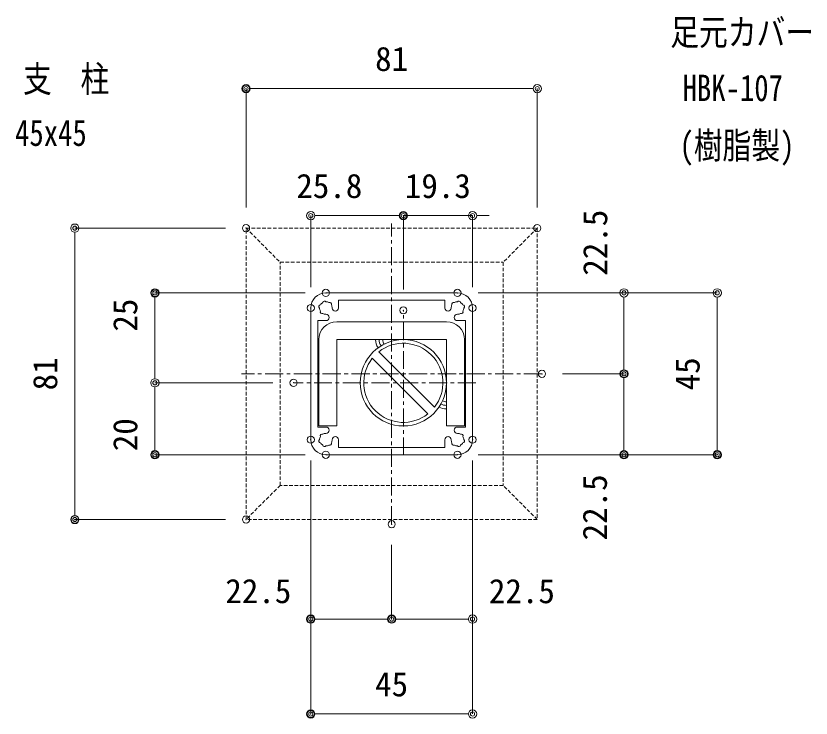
# Model space of a CAD drawing. Units: millimetres, scale not verified. Extents: x -1682 to 1682, y -1188 to 1188.
# Drawn here: x -938.8 to -496.5, y -733.2 to -342.9 of the extents above; entities that cross this region are included whole.
import ezdxf
from ezdxf.enums import TextEntityAlignment as Align

# ---------------------------------------------------------------- set-up
doc = ezdxf.new("R2010")
doc.units = ezdxf.units.MM
doc.header["$LTSCALE"] = 8
doc.header["$PDMODE"] = 32
doc.header["$PDSIZE"] = 4
doc.linetypes.add('USER1', pattern=[2, 1.25, -0.25, 0.25, -0.25])
doc.linetypes.add('USER3', pattern=[0.375, 0.25, -0.125])
for name, color, linetype, lineweight in [('0-0_0', 7, 'Continuous', 18), ('0-1_DEFPOINTS', 7, 'Continuous', 18), ('0-4_アンカー', 4, 'Continuous', 18), ('0-E_3中心線', 2, 'USER1', 18), ('0-F_41ｱﾙﾐ', 6, 'Continuous', 18), ('1-0_1手摺寸法', 7, 'Continuous', 18), ('1-1_42ｱﾙﾐ部品', 6, 'Continuous', 18), ('1-6_2隠れ', 6, 'USER3', 18)]:
    doc.layers.add(name, color=color, linetype=linetype, lineweight=lineweight)
doc.styles.add('ＭＳ ゴシック', font='')
doc.styles.get('ＭＳ ゴシック').set_extended_font_data('MS Gothic')

# ---------------------------------------------------------------- blocks, each defined once
blk = doc.blocks.new('_ORIGIN2')
at = {"layer": '0-0_0'}
blk.add_line((-0.5, 0), (-1, 0), dxfattribs=at)
for radius in [0.5, 0.25]:
    blk.add_circle((0, 0), radius, dxfattribs=at)
blk = doc.blocks.new('D70')
at = {"layer": '0-1_DEFPOINTS'}
for p in [(-551.455, -72.916), (-504.441, -117.916), (-458.805, -117.916)]:
    blk.add_point(p, dxfattribs=at)
at = {"layer": '1-0_1手摺寸法'}
for p, q in [((-539.955, -72.916), (-458.805, -72.916)), ((-458.805, -77.516), (-458.805, -113.316)), ((-492.941, -117.916), (-458.805, -117.916))]:
    blk.add_line(p, q, dxfattribs=at)
at = {"layer": '1-0_1手摺寸法', "xscale": 4.6, "yscale": 4.6}
for p, rotation in [((-458.805, -72.916), 90), ((-458.805, -117.916), 270)]:
    blk.add_blockref('_ORIGIN2', p, dxfattribs=dict(at, rotation=rotation))
at = {"layer": '1-0_1手摺寸法', "style": 'ＭＳ ゴシック'}
blk.add_text('22.5', height=13.49, rotation=90, dxfattribs=at).set_placement((-464.074, -63.369), align=Align.BOTTOM_LEFT)
blk = doc.blocks.new('D71')
at = {"layer": '0-1_DEFPOINTS'}
for p in [(-669.055, -36.916), (-764.321, -198.916), (-669.055, -198.916)]:
    blk.add_point(p, dxfattribs=at)
at = {"layer": '1-0_1手摺寸法'}
for p, q in [((-680.555, -36.916), (-764.321, -36.916)), ((-764.321, -41.516), (-764.321, -194.316)), ((-680.555, -198.916), (-764.321, -198.916))]:
    blk.add_line(p, q, dxfattribs=at)
at = {"layer": '1-0_1手摺寸法', "xscale": 4.6, "yscale": 4.6}
for p, rotation in [((-764.321, -36.916), 90), ((-764.321, -198.916), 270)]:
    blk.add_blockref('_ORIGIN2', p, dxfattribs=dict(at, rotation=rotation))
at = {"layer": '1-0_1手摺寸法', "style": 'ＭＳ ゴシック'}
blk.add_text('81', height=13.49, rotation=90, dxfattribs=at).set_placement((-770.071, -127.116), align=Align.BOTTOM_LEFT)
blk = doc.blocks.new('D72')
at = {"layer": '0-1_DEFPOINTS'}
for p in [(-633.055, -154.516), (-543.055, -154.516), (-633.055, -307.008)]:
    blk.add_point(p, dxfattribs=at)
at = {"layer": '1-0_1手摺寸法'}
for p, q in [((-633.055, -166.016), (-633.055, -307.008)), ((-543.055, -166.016), (-543.055, -307.008)), ((-547.655, -307.008), (-628.455, -307.008))]:
    blk.add_line(p, q, dxfattribs=at)
at = {"layer": '1-0_1手摺寸法', "xscale": 4.6, "yscale": 4.6, "rotation": 180}
blk.add_blockref('_ORIGIN2', (-633.055, -307.008), dxfattribs=at)
at = {"layer": '1-0_1手摺寸法', "xscale": 4.6, "yscale": 4.6}
blk.add_blockref('_ORIGIN2', (-543.055, -307.008), dxfattribs=at)
at = {"layer": '1-0_1手摺寸法', "style": 'ＭＳ ゴシック'}
blk.add_text('45', height=13.49, dxfattribs=at).set_placement((-597.255, -301.258), align=Align.BOTTOM_LEFT)
blk = doc.blocks.new('D73')
at = {"layer": '0-1_DEFPOINTS'}
for p in [(-633.055, -154.516), (-588.055, -201.53), (-633.055, -254.288)]:
    blk.add_point(p, dxfattribs=at)
at = {"layer": '1-0_1手摺寸法'}
for p, q in [((-633.055, -166.016), (-633.055, -254.288)), ((-588.055, -213.03), (-588.055, -254.288)), ((-592.655, -254.288), (-628.455, -254.288))]:
    blk.add_line(p, q, dxfattribs=at)
at = {"layer": '1-0_1手摺寸法', "xscale": 4.6, "yscale": 4.6, "rotation": 180}
blk.add_blockref('_ORIGIN2', (-633.055, -254.288), dxfattribs=at)
at = {"layer": '1-0_1手摺寸法', "xscale": 4.6, "yscale": 4.6}
blk.add_blockref('_ORIGIN2', (-588.055, -254.288), dxfattribs=at)
at = {"layer": '1-0_1手摺寸法', "style": 'ＭＳ ゴシック'}
blk.add_text('22.5', height=13.49, dxfattribs=at).set_placement((-680.59, -249.44), align=Align.BOTTOM_LEFT)
blk = doc.blocks.new('D74')
at = {"layer": '0-1_DEFPOINTS'}
for p in [(-543.055, -154.516), (-588.055, -201.53), (-588.055, -254.288)]:
    blk.add_point(p, dxfattribs=at)
at = {"layer": '1-0_1手摺寸法'}
for p, q in [((-543.055, -166.016), (-543.055, -254.288)), ((-588.055, -213.03), (-588.055, -254.288)), ((-547.655, -254.288), (-583.455, -254.288))]:
    blk.add_line(p, q, dxfattribs=at)
at = {"layer": '1-0_1手摺寸法', "xscale": 4.6, "yscale": 4.6, "rotation": 180}
blk.add_blockref('_ORIGIN2', (-588.055, -254.288), dxfattribs=at)
at = {"layer": '1-0_1手摺寸法', "xscale": 4.6, "yscale": 4.6}
blk.add_blockref('_ORIGIN2', (-543.055, -254.288), dxfattribs=at)
at = {"layer": '1-0_1手摺寸法', "style": 'ＭＳ ゴシック'}
blk.add_text('22.5', height=13.49, dxfattribs=at).set_placement((-533.951, -249.472), align=Align.BOTTOM_LEFT)
blk = doc.blocks.new('D75')
at = {"layer": '0-1_DEFPOINTS'}
for p in [(-504.441, -117.916), (-551.455, -162.916), (-458.805, -162.916)]:
    blk.add_point(p, dxfattribs=at)
at = {"layer": '1-0_1手摺寸法'}
for p, q in [((-492.941, -117.916), (-458.805, -117.916)), ((-458.805, -122.516), (-458.805, -158.316)), ((-539.955, -162.916), (-458.805, -162.916))]:
    blk.add_line(p, q, dxfattribs=at)
at = {"layer": '1-0_1手摺寸法', "xscale": 4.6, "yscale": 4.6}
for p, rotation in [((-458.805, -117.916), 90), ((-458.805, -162.916), 270)]:
    blk.add_blockref('_ORIGIN2', p, dxfattribs=dict(at, rotation=rotation))
at = {"layer": '1-0_1手摺寸法', "style": 'ＭＳ ゴシック'}
blk.add_text('22.5', height=13.49, rotation=90, dxfattribs=at).set_placement((-464.269, -210.527), align=Align.BOTTOM_LEFT)
blk = doc.blocks.new('D76')
at = {"layer": '0-1_DEFPOINTS'}
for p in [(-551.455, -72.916), (-551.455, -162.916), (-406.936, -162.916)]:
    blk.add_point(p, dxfattribs=at)
at = {"layer": '1-0_1手摺寸法'}
for p, q in [((-539.955, -72.916), (-406.936, -72.916)), ((-406.936, -77.516), (-406.936, -158.316)), ((-539.955, -162.916), (-406.936, -162.916))]:
    blk.add_line(p, q, dxfattribs=at)
at = {"layer": '1-0_1手摺寸法', "xscale": 4.6, "yscale": 4.6}
for p, rotation in [((-406.936, -72.916), 90), ((-406.936, -162.916), 270)]:
    blk.add_blockref('_ORIGIN2', p, dxfattribs=dict(at, rotation=rotation))
at = {"layer": '1-0_1手摺寸法', "style": 'ＭＳ ゴシック'}
blk.add_text('45', height=13.49, rotation=90, dxfattribs=at).set_placement((-412.686, -127.116), align=Align.BOTTOM_LEFT)
blk = doc.blocks.new('D77')
at = {"layer": '0-1_DEFPOINTS'}
for p in [(-669.055, 40.653), (-669.055, -36.916), (-507.055, -36.916)]:
    blk.add_point(p, dxfattribs=at)
at = {"layer": '1-0_1手摺寸法'}
for p, q in [((-669.055, -25.416), (-669.055, 40.653)), ((-511.655, 40.653), (-664.455, 40.653)), ((-507.055, -25.416), (-507.055, 40.653))]:
    blk.add_line(p, q, dxfattribs=at)
at = {"layer": '1-0_1手摺寸法', "xscale": 4.6, "yscale": 4.6, "rotation": 180}
blk.add_blockref('_ORIGIN2', (-669.055, 40.653), dxfattribs=at)
at = {"layer": '1-0_1手摺寸法', "xscale": 4.6, "yscale": 4.6}
blk.add_blockref('_ORIGIN2', (-507.055, 40.653), dxfattribs=at)
at = {"layer": '1-0_1手摺寸法', "style": 'ＭＳ ゴシック'}
blk.add_text('81', height=13.49, dxfattribs=at).set_placement((-597.255, 46.403), align=Align.BOTTOM_LEFT)
blk = doc.blocks.new('HK-013')
at = {"layer": '1-1_42ｱﾙﾐ部品'}
for p, q in [((18.3, 22.5), (-18.3, 22.5)), ((14.8, 20.5), (-14.8, 20.5)), ((-14.8, 20.5), (-14.8, 18.3)), ((14.8, 20.5), (14.8, 18.3)), ((-22.5, 18.3), (-22.5, -18.3)), ((-22.5, 18.3), (-22.5, 18.3)), ((22.5, 18.3), (22.5, -18.3)), ((-20.5, 14.8), (-20.5, -14.8)), ((-18.3, 14.8), (-20.5, 14.8)), ((18.3, 14.8), (20.5, 14.8)), ((20.5, 14.8), (20.5, -14.8)), ((-18.3, -14.8), (-20.5, -14.8)), ((18.3, -14.8), (20.5, -14.8)), ((-22.5, -18.3), (-22.5, -18.3)), ((-14.8, -20.5), (-14.8, -18.3)), ((14.8, -20.5), (14.8, -18.3)), ((14.8, -20.5), (-14.8, -20.5)), ((18.3, -22.5), (-18.3, -22.5))]:
    blk.add_line(p, q, dxfattribs=at)
for centre, radius, start, end in [((-18.3, 18.3), 4.2, 90, 180), ((18.3, 18.3), 4.2, 0, 90), ((-18.688, 19.749), 0.5, 105, 172.97569), ((-18.688, 19.749), 0.5, 37.02431, 105), ((-18.3, 18.3), 1.75, 75, 89.64111), ((-18.3, 18.3), 1.75, 60.35889, 75), ((18.3, 18.3), 1.75, 105, 119.64111), ((18.3, 18.3), 1.75, 90.35889, 105), ((18.688, 19.749), 0.5, 75, 142.97569), ((18.688, 19.749), 0.5, 7.02431, 75), ((-19.749, 18.688), 0.5, 165, 232.97569), ((-19.749, 18.688), 0.5, 97.02431, 165), ((-18.3, 18.3), 1.75, 180.35889, 195), ((-18.3, 18.3), 1.75, 195, 209.64111), ((-18.3, 18.3), 1.75, 135, 149.64111), ((-18.3, 18.3), 1.75, 120.35889, 135), ((-17.239, 19.361), 0.5, 45, 112.97569), ((-17.239, 19.361), 0.5, 337.02431, 45), ((-18.3, 18.3), 1.75, 15, 29.64111), ((-18.3, 18.3), 1.75, 0.35889, 15), ((-15.675, 18.3), 0.875, 180, 0), ((15.675, 18.3), 0.875, 180, 360), ((18.3, 18.3), 1.75, 165, 179.64111), ((18.3, 18.3), 1.75, 150.35889, 165), ((17.239, 19.361), 0.5, 135, 202.97569), ((17.239, 19.361), 0.5, 67.02431, 135), ((18.3, 18.3), 1.75, 45, 59.64111), ((18.3, 18.3), 1.75, 30.35889, 45), ((19.749, 18.688), 0.5, 15, 82.97569), ((18.3, 18.3), 1.75, 330.35889, 345), ((18.3, 18.3), 1.75, 345, 359.64111), ((19.749, 18.688), 0.5, 307.02431, 15), ((-19.361, 17.239), 0.5, 157.02431, 225), ((-19.361, 17.239), 0.5, 225, 292.97569), ((-18.3, 18.3), 1.75, 240.35889, 255), ((-18.3, 18.3), 1.75, 255, 270), ((-18.3, 15.675), 0.875, 270, 90), ((18.3, 15.675), 0.875, 90, 270), ((18.3, 18.3), 1.75, 270, 285), ((18.3, 18.3), 1.75, 285, 299.64111), ((19.361, 17.239), 0.5, 247.02431, 315), ((19.361, 17.239), 0.5, 315, 22.97569), ((-18.3, -15.675), 0.875, 270, 90), ((18.3, -15.675), 0.875, 90, 270), ((-18.3, -18.3), 1.75, 150.35889, 165), ((-19.361, -17.239), 0.5, 135, 202.97569), ((-19.361, -17.239), 0.5, 67.02431, 135), ((-18.3, -18.3), 1.75, 105, 119.64111), ((-18.3, -18.3), 1.75, 90, 105), ((-15.675, -18.3), 0.875, 360, 180), ((15.675, -18.3), 0.875, 0, 180), ((18.3, -18.3), 1.75, 75, 90), ((18.3, -18.3), 1.75, 60.35889, 75), ((19.361, -17.239), 0.5, 45, 112.97569), ((19.361, -17.239), 0.5, 337.02431, 45), ((18.3, -18.3), 1.75, 15, 29.64111), ((-18.3, -18.3), 4.2, 180, 270), ((-19.749, -18.688), 0.5, 127.02431, 195), ((-19.749, -18.688), 0.5, 195, 262.97569), ((-18.3, -18.3), 1.75, 165, 179.64111), ((-18.3, -18.3), 1.75, 210.35889, 225), ((-18.3, -18.3), 1.75, 225, 239.64111), ((-18.688, -19.749), 0.5, 187.02431, 255), ((-18.3, -18.3), 1.75, 285, 299.64111), ((-17.239, -19.361), 0.5, 247.02431, 315), ((-17.239, -19.361), 0.5, 315, 22.97569), ((-18.3, -18.3), 1.75, 330.35889, 345), ((-18.3, -18.3), 1.75, 345, 359.64111), ((18.3, -18.3), 1.75, 180.35889, 195), ((18.3, -18.3), 1.75, 195, 209.64111), ((17.239, -19.361), 0.5, 157.02431, 225), ((17.239, -19.361), 0.5, 225, 292.97569), ((18.3, -18.3), 1.75, 240.35889, 255), ((18.3, -18.3), 4.2, 270, 360), ((18.688, -19.749), 0.5, 285, 352.97569), ((18.3, -18.3), 1.75, 300.35889, 315), ((18.3, -18.3), 1.75, 315, 329.64111), ((19.749, -18.688), 0.5, 277.02431, 345), ((18.3, -18.3), 1.75, 0.35889, 15), ((19.749, -18.688), 0.5, 345, 52.97569), ((-18.688, -19.749), 0.5, 255, 322.97569), ((-18.3, -18.3), 1.75, 270.35889, 285), ((18.3, -18.3), 1.75, 255, 269.64111), ((18.688, -19.749), 0.5, 217.02431, 285)]:
    blk.add_arc(centre, radius, start, end, dxfattribs=at)
blk = doc.blocks.new('D86')
at = {"layer": '0-1_DEFPOINTS'}
for p in [(-581.555, -29.966), (-581.555, -82.609), (-543.055, -81.316)]:
    blk.add_point(p, dxfattribs=at)
at = {"layer": '1-0_1手摺寸法'}
for p, q in [((-586.155, -29.966), (-590.755, -29.966)), ((-581.555, -71.109), (-581.555, -29.966)), ((-543.055, -29.966), (-581.555, -29.966)), ((-543.055, -69.816), (-543.055, -29.966)), ((-538.455, -29.966), (-533.855, -29.966))]:
    blk.add_line(p, q, dxfattribs=at)
at = {"layer": '1-0_1手摺寸法', "xscale": 4.6, "yscale": 4.6}
blk.add_blockref('_ORIGIN2', (-581.555, -29.966), dxfattribs=at)
at = {"layer": '1-0_1手摺寸法', "xscale": 4.6, "yscale": 4.6, "rotation": 180}
blk.add_blockref('_ORIGIN2', (-543.055, -29.966), dxfattribs=at)
at = {"layer": '1-0_1手摺寸法', "style": 'ＭＳ ゴシック'}
blk.add_text('19.3', height=13.49, dxfattribs=at).set_placement((-580.705, -24.216), align=Align.BOTTOM_LEFT)
blk = doc.blocks.new('D87')
at = {"layer": '0-1_DEFPOINTS'}
for p in [(-581.555, -29.966), (-633.055, -81.316), (-581.555, -82.609)]:
    blk.add_point(p, dxfattribs=at)
at = {"layer": '1-0_1手摺寸法'}
for p, q in [((-633.055, -69.816), (-633.055, -29.966)), ((-628.455, -29.966), (-586.155, -29.966)), ((-581.555, -71.109), (-581.555, -29.966))]:
    blk.add_line(p, q, dxfattribs=at)
at = {"layer": '1-0_1手摺寸法', "xscale": 4.6, "yscale": 4.6, "rotation": 180}
blk.add_blockref('_ORIGIN2', (-633.055, -29.966), dxfattribs=at)
at = {"layer": '1-0_1手摺寸法', "xscale": 4.6, "yscale": 4.6}
blk.add_blockref('_ORIGIN2', (-581.555, -29.966), dxfattribs=at)
at = {"layer": '1-0_1手摺寸法', "style": 'ＭＳ ゴシック'}
blk.add_text('25.8', height=13.49, dxfattribs=at).set_placement((-641.092, -24.216), align=Align.BOTTOM_LEFT)
blk = doc.blocks.new('D88')
at = {"layer": '0-1_DEFPOINTS'}
for p in [(-719.767, -72.916), (-624.655, -72.916), (-642.629, -122.916)]:
    blk.add_point(p, dxfattribs=at)
at = {"layer": '1-0_1手摺寸法'}
for p, q in [((-636.155, -72.916), (-719.767, -72.916)), ((-719.767, -118.316), (-719.767, -77.516)), ((-654.129, -122.916), (-719.767, -122.916))]:
    blk.add_line(p, q, dxfattribs=at)
at = {"layer": '1-0_1手摺寸法', "xscale": 4.6, "yscale": 4.6}
for p, rotation in [((-719.767, -72.916), 90), ((-719.767, -122.916), 270)]:
    blk.add_blockref('_ORIGIN2', p, dxfattribs=dict(at, rotation=rotation))
at = {"layer": '1-0_1手摺寸法', "style": 'ＭＳ ゴシック'}
blk.add_text('25', height=13.49, rotation=90, dxfattribs=at).set_placement((-725.517, -94.47), align=Align.BOTTOM_LEFT)
blk = doc.blocks.new('D89')
at = {"layer": '0-1_DEFPOINTS'}
for p in [(-642.629, -122.916), (-719.767, -162.916), (-624.655, -162.916)]:
    blk.add_point(p, dxfattribs=at)
at = {"layer": '1-0_1手摺寸法'}
for p, q in [((-654.129, -122.916), (-719.767, -122.916)), ((-719.767, -127.516), (-719.767, -158.316)), ((-636.155, -162.916), (-719.767, -162.916))]:
    blk.add_line(p, q, dxfattribs=at)
at = {"layer": '1-0_1手摺寸法', "xscale": 4.6, "yscale": 4.6}
for p, rotation in [((-719.767, -122.916), 90), ((-719.767, -162.916), 270)]:
    blk.add_blockref('_ORIGIN2', p, dxfattribs=dict(at, rotation=rotation))
at = {"layer": '1-0_1手摺寸法', "style": 'ＭＳ ゴシック'}
blk.add_text('20', height=13.49, rotation=90, dxfattribs=at).set_placement((-725.517, -160.928), align=Align.BOTTOM_LEFT)

msp = doc.modelspace()

# ---------------------------------------------------------------- linework, layer by layer
at = {"layer": '0-4_アンカー'}
for p, q in [((-760.295, -512.858), (-699.295, -512.858)), ((-770.295, -570.858), (-770.295, -522.858)), ((-760.295, -570.858), (-760.295, -522.858)), ((-760.295, -522.858), (-699.295, -522.858)), ((-737.295, -522.858), (-699.295, -522.858)), ((-699.295, -522.858), (-699.295, -570.858)), ((-689.295, -522.858), (-689.295, -570.858)), ((-770.295, -570.858), (-760.295, -570.858)), ((-699.295, -570.858), (-689.295, -570.858))]:
    msp.add_line(p, q, dxfattribs=at)
for centre, start, end in [((-760.295, -522.858), 90, 180), ((-699.295, -522.858), 0, 90)]:
    msp.add_arc(centre, 10, start, end, dxfattribs=at)
at = {"layer": '0-E_3中心線'}
for p, q in [((-729.795, -625.472), (-729.795, -458.244)), ((-723.295, -587.165), (-723.295, -506.551)), ((-646.181, -541.858), (-813.409, -541.858)), ((-677.988, -541.858), (-779.368, -541.858)), ((-682.988, -546.858), (-784.368, -546.858))]:
    msp.add_line(p, q, dxfattribs=at)
at = {"layer": '0-F_41ｱﾙﾐ'}
for p, q in [((-706.014, -560.478), (-736.915, -529.577)), ((-709.675, -564.138), (-740.575, -533.238))]:
    msp.add_line(p, q, dxfattribs=at)
msp.add_circle((-723.295, -546.858), 24, dxfattribs=at)
for start, end in [(321.75633, 128.24367), (141.75633, 308.24367)]:
    msp.add_arc((-723.295, -546.858), 22.003, start, end, dxfattribs=at)
at = {"layer": '1-0_1手摺寸法', "color": 3}
for centre, radius, start, end in [((-730.404, -522.858), 8.327, 180, 213.21396), ((-730.404, -522.858), 6.327, 180, 213.11704), ((-730.404, -522.858), 4.327, 180, 215.15014), ((-699.295, -553.071), 4.327, 239.9842, 270), ((-699.295, -553.071), 8.327, 240.32789, 270), ((-699.295, -553.071), 6.327, 240.96643, 270)]:
    msp.add_arc(centre, radius, start, end, dxfattribs=at)
at = {"layer": '1-6_2隠れ'}
for p, q in [((-810.795, -460.858), (-791.795, -479.858)), ((-810.795, -622.858), (-810.795, -460.858)), ((-810.795, -460.858), (-648.795, -460.858)), ((-648.795, -460.858), (-667.795, -479.858)), ((-648.795, -460.858), (-648.795, -622.858)), ((-791.795, -479.858), (-667.795, -479.858)), ((-791.795, -603.858), (-791.795, -479.858)), ((-667.795, -479.858), (-667.795, -603.858)), ((-791.795, -603.858), (-810.795, -622.858)), ((-667.795, -603.858), (-791.795, -603.858)), ((-648.795, -622.858), (-667.795, -603.858)), ((-648.795, -622.858), (-810.795, -622.858))]:
    msp.add_line(p, q, dxfattribs=at)

# ---------------------------------------------------------------- block references
at = {"layer": '0-F_41ｱﾙﾐ', "xscale": -2, "yscale": 2}
msp.add_blockref('HK-013', (-729.795, -541.858), dxfattribs=at)
at = {"layer": '1-0_1手摺寸法'}
for name in ['D77', 'D87', 'D86', 'D70', 'D71', 'D88', 'D76', 'D75', 'D89', 'D73', 'D72', 'D74']:
    msp.add_blockref(name, (-141.739, -423.942), dxfattribs=at)

# ---------------------------------------------------------------- texts
at = {"layer": '0-0_0', "style": 'ＭＳ ゴシック', "width": 0.8}
for s, p in [('足元カバー', (-574.793, -363.639)), ('支\u3000柱', (-934.878, -389.618)), ('HBK-107', (-567.952, -394.623)), ('45x45', (-939.311, -419.551)), ('(樹脂製)', (-569.683, -426.631))]:
    msp.add_text(s, height=14.66, dxfattribs=at).set_placement(p, align=Align.BOTTOM_LEFT)

doc.saveas('drawing.dxf')
